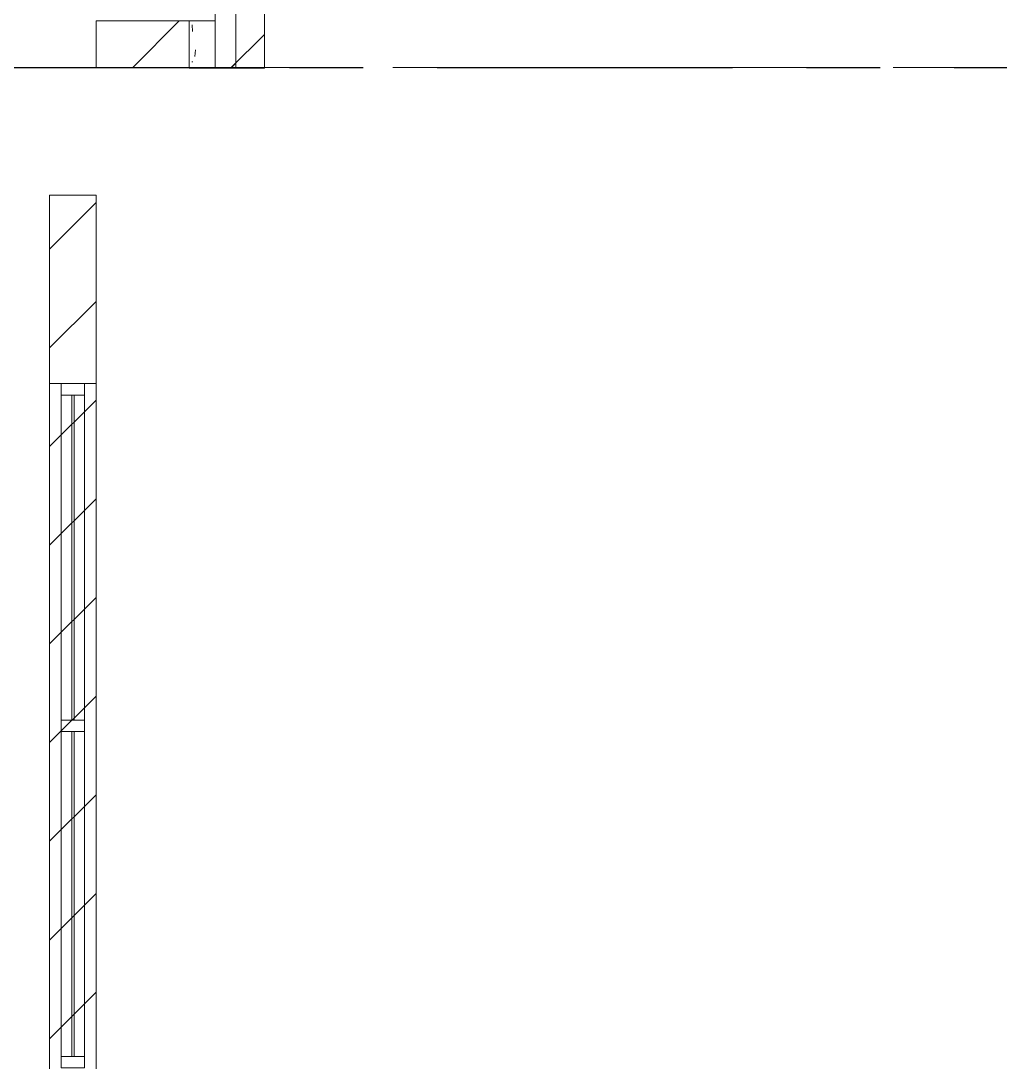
# Model space of a CAD drawing. Header units: millimetres. Extents: x -4000 to 187956, y -58990 to 162485.
# Drawn here: x 50726 to 54936, y 51173 to 55650 of the extents above; entities that cross this region are included whole.
import ezdxf

# ---------------------------------------------------------------- set-up
doc = ezdxf.new("R2010")
doc.units = ezdxf.units.MM
doc.linetypes.add('Grid Line', pattern=[2222.5, 1270, -317.5, 317.5, -317.5])
doc.linetypes.add('Grid Line 12_5mm', pattern=[2150, 1250, -300, 300, -300])
for name, color, linetype, lineweight in [('A-GLAZ-CURT', 52, 'Continuous', 9), ('A-GLAZ-CWMG', 51, 'Continuous', 9), ('A-WALL', 113, 'Continuous', 13), ('A-WALL-PATT', 111, 'Continuous', 13), ('S-GRID', 1, 'Continuous', 30)]:
    doc.layers.add(name, color=color, linetype=linetype, lineweight=lineweight)
pattern_1 = [(45, (0, 0), (-212.132, 212.132), [])]

# ---------------------------------------------------------------- blocks, each defined once
blk = doc.blocks.new('System Panel - System Panel1-380615-FFS - TANG 1')
at = {"layer": 'A-GLAZ-CURT', "color": 253}
for p, q in [((-698, 5), (698, 5)), ((698, -5), (-698, -5))]:
    blk.add_line(p, q, dxfattribs=at)
at = {"layer": 'A-GLAZ-CURT', "color": 254}
for p, q in [((698, 5), (-698, 5)), ((-698, -5), (-698, 5)), ((-698, 5), (-698, -5)), ((698, 5), (698, -5)), ((698, 5), (698, -5)), ((-698, -5), (698, -5))]:
    blk.add_line(p, q, dxfattribs=at)
blk = doc.blocks.new('Rectangular Mullion - 50 x 100-347488-FFS - TANG 1')
at = {"layer": 'A-GLAZ-CWMG', "color": 252}
for p, q in [((50899.9, 48256.2), (50999.9, 48256.2)), ((50899.9, 46860.2), (50899.9, 48256.2)), ((50999.9, 48256.2), (50999.9, 46860.2)), ((50999.9, 46860.2), (50899.9, 46860.2))]:
    blk.add_line(p, q, dxfattribs=at)
at = {"layer": 'A-GLAZ-CWMG', "color": 254}
for p, q in [((50999.9, 48256.2), (50899.9, 48256.2)), ((50899.9, 46860.2), (50999.9, 46860.2))]:
    blk.add_line(p, q, dxfattribs=at)
at = {"layer": 'A-GLAZ-CWMG', "color": 253}
for p, q in [((50899.9, 48256.2), (50899.9, 46860.2)), ((50999.9, 48256.2), (50999.9, 46860.2))]:
    blk.add_line(p, q, dxfattribs=at)
blk = doc.blocks.new('Rectangular Mullion - 50 x 100-347489-FFS - TANG 1')
at = {"layer": 'A-GLAZ-CWMG', "color": 254}
for p, q in [((50899.9, 54040.2), (50944.9, 54040.2)), ((50944.9, 54040.2), (50899.9, 54040.2)), ((50899.9, 54040.2), (50899.9, 52644.2)), ((50944.9, 54040.2), (50954.9, 54040.2)), ((50954.9, 54040.2), (50999.9, 54040.2)), ((50999.9, 54040.2), (50954.9, 54040.2)), ((50999.9, 52644.2), (50999.9, 54040.2)), ((50899.9, 52644.2), (50944.9, 52644.2)), ((50944.9, 52644.2), (50899.9, 52644.2)), ((50954.9, 52644.2), (50944.9, 52644.2)), ((50954.9, 52644.2), (50999.9, 52644.2)), ((50999.9, 52644.2), (50954.9, 52644.2))]:
    blk.add_line(p, q, dxfattribs=at)
at = {"layer": 'A-GLAZ-CWMG', "color": 253}
for p, q in [((50899.9, 52644.2), (50899.9, 54040.2)), ((50999.9, 52644.2), (50999.9, 54040.2))]:
    blk.add_line(p, q, dxfattribs=at)
at = {"layer": 'A-GLAZ-CWMG', "color": 90}
for p, q in [((50954.9, 54040.2), (50944.9, 54040.2)), ((50944.9, 52644.2), (50954.9, 52644.2))]:
    blk.add_line(p, q, dxfattribs=at)
blk = doc.blocks.new('Rectangular Mullion - 50 x 100-351170-FFS - TANG 1')
at = {"layer": 'A-GLAZ-CWMG', "color": 252}
for p, q in [((0, 50), (-50, 50)), ((-50, 50), (-50, -50)), ((0, -50), (0, 50)), ((-50, -50), (0, -50))]:
    blk.add_line(p, q, dxfattribs=at)
at = {"layer": 'A-GLAZ-CWMG', "color": 254}
for p, q in [((-50, 5), (-50, 50)), ((-50, -50), (-50, -5))]:
    blk.add_line(p, q, dxfattribs=at)
at = {"layer": 'A-GLAZ-CWMG', "color": 253}
for p, q in [((-50, 50), (0, 50)), ((0, 50), (0, -50)), ((0, -50), (-50, -50))]:
    blk.add_line(p, q, dxfattribs=at)
at = {"layer": 'A-GLAZ-CWMG', "color": 90}
blk.add_line((-50, -5), (-50, 5), dxfattribs=at)
blk = doc.blocks.new('Rectangular Mullion - 50 x 100-351166-FFS - TANG 1')
at = {"layer": 'A-GLAZ-CWMG', "color": 253}
for p, q in [((25, 50), (-25, 50)), ((-25, -50), (25, -50))]:
    blk.add_line(p, q, dxfattribs=at)
at = {"layer": 'A-GLAZ-CWMG', "color": 254}
for p, q in [((-25, 50), (-25, 5)), ((25, 5), (25, 50)), ((-25, -5), (-25, -50)), ((25, -50), (25, -5))]:
    blk.add_line(p, q, dxfattribs=at)
at = {"layer": 'A-GLAZ-CWMG', "color": 252}
for p, q in [((-25, -50), (-25, 50)), ((-25, 50), (25, 50)), ((25, 50), (25, -50)), ((25, -50), (-25, -50))]:
    blk.add_line(p, q, dxfattribs=at)
at = {"layer": 'A-GLAZ-CWMG', "color": 90}
for p, q in [((-25, 5), (-25, -5)), ((25, -5), (25, 5))]:
    blk.add_line(p, q, dxfattribs=at)
blk = doc.blocks.new('Rectangular Mullion - 50 x 100-V781-FFS - TANG 1')
at = {"layer": 'A-GLAZ-CWMG', "color": 253}
for p, q in [((25, 50), (-25, 50)), ((-25, -50), (25, -50))]:
    blk.add_line(p, q, dxfattribs=at)
at = {"layer": 'A-GLAZ-CWMG', "color": 254}
for p, q in [((-25, 50), (-25, 5)), ((25, 5), (25, 50)), ((-25, -5), (-25, -50)), ((25, -50), (25, -5))]:
    blk.add_line(p, q, dxfattribs=at)
at = {"layer": 'A-GLAZ-CWMG', "color": 252}
for p, q in [((-25, -50), (-25, 50)), ((-25, 50), (25, 50)), ((25, 50), (25, -50)), ((25, -50), (-25, -50))]:
    blk.add_line(p, q, dxfattribs=at)
at = {"layer": 'A-GLAZ-CWMG', "color": 90}
for p, q in [((-25, 5), (-25, -5)), ((25, -5), (25, 5))]:
    blk.add_line(p, q, dxfattribs=at)
blk = doc.blocks.new('FP_927-FFS - TANG 1')
at = {"layer": 'A-WALL', "color": 53, "lineweight": 15}
blk.add_line((51450, 55650), (51450, 55450), dxfattribs=at)
at = {"layer": 'A-WALL', "color": 50, "lineweight": 15}
blk.add_line((51450, 55450), (51450, 55445.9), dxfattribs=at)
at = {"layer": 'A-WALL-PATT', "color": 254, "lineweight": 9}
for p, q in [((51462.6, 55632.9), (51464.5, 55603.9)), ((51474.4, 55496.8), (51477, 55525.8)), ((51465.5, 55473.6), (51461.6, 55473.6)), ((51450.1, 55450), (51450.1, 55451.4))]:
    blk.add_line(p, q, dxfattribs=at)
at = {"layer": 'A-WALL-PATT', "color": 8, "lineweight": 9}
blk.add_line((51450, 55445.9), (51450.1, 55450), dxfattribs=at)
blk = doc.blocks.new('Walls 1 - Walls 1-594429-FFS - TANG 1')
at = {"layer": 'A-WALL-PATT', "lineweight": 9}
h = blk.add_hatch(dxfattribs=at)
h.set_pattern_fill('FP_12', color=250, style=0, pattern_type=2)
h.set_pattern_definition(pattern_1)
h.paths.add_polyline_path([(51561.4, 55445.9), (51773.2, 55445.9), (51773.2, 64900), (51561.4, 64900), (51561.4, 56817.7)])
at = {"layer": 'A-WALL', "color": 50, "lineweight": 15}
for p, q in [((51561.4, 64900), (51561.4, 55445.9)), ((51773.2, 55445.9), (51773.2, 64900)), ((51450, 55450), (51450, 55445.9)), ((51450, 55445.9), (51561.4, 55445.9)), ((51561.4, 55445.9), (51773.2, 55445.9))]:
    blk.add_line(p, q, dxfattribs=at)
at = {"layer": 'A-WALL', "color": 35, "lineweight": 15}
for p in [(51650, 64900), (51450, 55445.9), (51773.2, 55445.9)]:
    blk.add_line(p, (51650, 55445.9), dxfattribs=at)
at = {"layer": 'A-WALL', "color": 53, "lineweight": 15}
blk.add_line((51450, 55650), (51450, 55450), dxfattribs=at)
at = {"layer": 'A-WALL', "color": 50, "lineweight": 15}
blk.add_blockref('FP_927-FFS - TANG 1', (0, 0), dxfattribs=at)
blk = doc.blocks.new('CMF2_NHAXUONG_A_rvt-1-FFS - TANG 1')
at = {"layer": 'A-WALL-PATT', "lineweight": 9}
h = blk.add_hatch(dxfattribs=at)
h.set_pattern_fill('FP_12', color=250, style=0, pattern_type=2)
h.set_pattern_definition(pattern_1)
h.paths.add_polyline_path([(51649.8, 55450), (51649.8, 55650), (51049.8, 55650), (51049.8, 55450)])
h = blk.add_hatch(dxfattribs=at)
h.set_pattern_fill('FP_12', color=250, style=0, pattern_type=2)
h.set_pattern_definition(pattern_1)
h.paths.add_polyline_path([(51561.4, 55450), (51561.4, 55650), (51050, 55650), (51050, 55450)])
h = blk.add_hatch(dxfattribs=at)
h.set_pattern_fill('FP_12', color=250, style=0, pattern_type=2)
h.set_pattern_definition(pattern_1)
h.paths.add_polyline_path([(50849.9, 45450), (51049.9, 45450), (51049.9, 54900.1), (50849.9, 54900.1), (50849.9, 47473.4)])
at = {"layer": 'A-WALL', "color": 50, "lineweight": 15}
for p, q in [((51049.8, 55650), (51049.8, 55450)), ((51561.4, 55650), (51050, 55650)), ((51050, 55650), (51050, 55450)), ((51561.4, 55450), (51561.4, 55650)), ((51649.8, 55450), (51649.8, 55650)), ((51049.8, 55450), (51649.8, 55450)), ((51050, 55450), (51561.4, 55450)), ((51049.9, 54900.1), (50849.9, 54900.1)), ((50849.9, 54900.1), (50849.9, 45450)), ((51049.9, 45450), (51049.9, 54900.1))]:
    blk.add_line(p, q, dxfattribs=at)
at = {"layer": 'A-WALL', "color": 53, "lineweight": 15}
for p, q in [((51050, 55450), (51050, 55650)), ((51450, 55650), (51050, 55650)), ((51450, 55650), (51450, 55450)), ((51450, 55650), (51561.4, 55650)), ((51050, 55450), (51450, 55450)), ((51561.4, 55450), (51450, 55450)), ((50849.9, 54090.2), (50849.9, 46810.2)), ((50899.9, 54090.2), (50999.9, 54090.2)), ((51049.9, 46810.2), (51049.9, 54090.2))]:
    blk.add_line(p, q, dxfattribs=at)
at = {"layer": 'A-WALL', "color": 35, "lineweight": 15}
for p, q in [((50849.9, 54900.1), (51049.9, 54900.1)), ((50849.9, 54900.1), (50849.9, 54090.2)), ((51049.9, 54090.2), (51049.9, 54900.1)), ((50849.9, 54090.2), (50899.9, 54090.2)), ((51049.9, 54090.2), (50849.9, 54090.2)), ((50849.9, 54090.2), (50849.9, 46810.2)), ((50849.9, 46810.2), (50849.9, 54090.2)), ((50999.9, 54090.2), (51049.9, 54090.2)), ((51049.9, 54090.2), (51049.9, 46810.2)), ((51049.9, 46810.2), (51049.9, 54090.2))]:
    blk.add_line(p, q, dxfattribs=at)
at = {"layer": 'S-GRID', "linetype": 'Grid Line 12_5mm', "lineweight": 9}
blk.add_line((-824.3, 55450), (183641.1, 55450), dxfattribs=at)
at = {"layer": 'A-GLAZ-CURT', "color": 250, "lineweight": 9, "rotation": 269.9999999999999}
for p in [(50949.9, 53342.2), (50949.9, 51896.2)]:
    blk.add_blockref('System Panel - System Panel1-380615-FFS - TANG 1', p, dxfattribs=at)
at = {"layer": 'A-GLAZ-CWMG', "color": 250, "lineweight": 9, "rotation": 89.99999999999993}
blk.add_blockref('Rectangular Mullion - 50 x 100-351170-FFS - TANG 1', (50949.9, 54090.2), dxfattribs=at)
at = {"layer": 'A-GLAZ-CWMG', "color": 250, "lineweight": 9}
for name, p in [('Rectangular Mullion - 50 x 100-347488-FFS - TANG 1', (0, 5784)), ('Rectangular Mullion - 50 x 100-347489-FFS - TANG 1', (0, 0)), ('Rectangular Mullion - 50 x 100-347488-FFS - TANG 1', (0, 4338)), ('Rectangular Mullion - 50 x 100-347489-FFS - TANG 1', (0, -1446))]:
    blk.add_blockref(name, p, dxfattribs=at)
at = {"layer": 'A-GLAZ-CWMG', "color": 250, "lineweight": 9, "extrusion": (0, 0, -1), "rotation": 270.0000000000001}
for name, p in [('Rectangular Mullion - 50 x 100-351166-FFS - TANG 1', (-50949.9, 52619.2)), ('Rectangular Mullion - 50 x 100-V781-FFS - TANG 1', (-50949.9, 51173.2))]:
    blk.add_blockref(name, p, dxfattribs=at)
at = {"layer": 'A-WALL', "color": 250, "lineweight": 9}
blk.add_blockref('Walls 1 - Walls 1-594429-FFS - TANG 1', (0, 0), dxfattribs=at)

msp = doc.modelspace()

# ---------------------------------------------------------------- block references
at = {"lineweight": 5}
msp.add_blockref('CMF2_NHAXUONG_A_rvt-1-FFS - TANG 1', (0, 0), dxfattribs=at)

# ---------------------------------------------------------------- next in the draw order: linework, layer by layer
at = {"layer": 'S-GRID', "linetype": 'Grid Line'}
msp.add_line((-824.3, 55450), (183641.1, 55450), dxfattribs=at)

doc.saveas('drawing.dxf')
